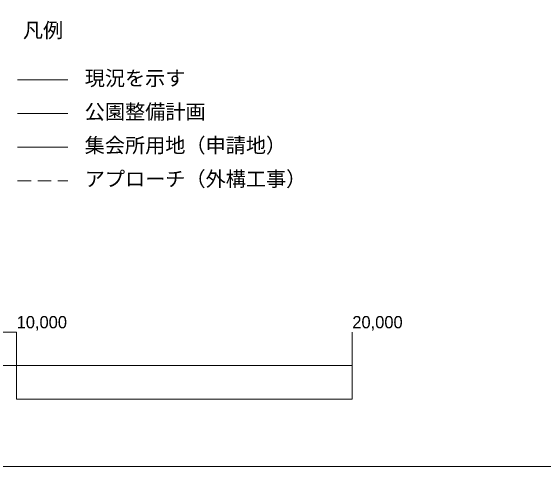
# Model space of a CAD drawing. Units: millimetres at full size, sheet at 1:200; details may follow other scales. Extents: x -40000 to 40000, y -27700 to 27700.
# Drawn here: x -28178 to -12309, y -27700 to -14130 of the extents above; entities that cross this region are included whole.
import ezdxf
from ezdxf.enums import TextEntityAlignment as Align

# ---------------------------------------------------------------- set-up
doc = ezdxf.new("R2010")
doc.units = ezdxf.units.MM
doc.header["$LTSCALE"] = 200
doc.linetypes.add('CHAIN', pattern=[18.5, 12, -1.5, 3.5, -1.5])
doc.linetypes.add('DASHED2', pattern=[3, 2, -1])
for name, color, linetype, lineweight in [('0-0_通り芯', 33, 'Continuous', 18), ('0-8_汚水ルート', 7, 'Continuous', 18), ('C-0_Layer192', 8, 'Continuous', 18), ('C-D_文字', 1, 'Continuous', 18)]:
    doc.layers.add(name, color=color, linetype=linetype, lineweight=lineweight)
doc.styles.add('HGｺﾞｼｯｸM', font='')
doc.styles.add('ＭＳ ゴシック', font='')
doc.styles.get('HGｺﾞｼｯｸM').set_extended_font_data('HGｺﾞｼｯｸM')
doc.styles.get('ＭＳ ゴシック').set_extended_font_data('MS Gothic')

msp = doc.modelspace()

# ---------------------------------------------------------------- linework, layer by layer
at = {"layer": '0-0_通り芯'}
msp.add_line((-27972, -17193), (-26472, -17193), dxfattribs=at)
at = {"layer": '0-0_通り芯', "color": 2, "linetype": 'DASHED2', "lineweight": 13}
msp.add_line((-27972, -19193), (-26472, -19193), dxfattribs=at)
at = {"layer": '0-8_汚水ルート'}
for p, q in [((-28000, -23700), (-33000, -23700)), ((-28000, -23700), (-28000, -25700)), ((-18000, -23700), (-18000, -25700)), ((-38000, -24700), (-18000, -24700)), ((-28000, -25700), (-18000, -25700))]:
    msp.add_line(p, q, dxfattribs=at)
msp.add_lwpolyline([(-40000, -27700), (40000, -27700), (40000, 27700), (-40000, 27700)], close=True, dxfattribs=at)
at = {"layer": 'C-0_Layer192', "color": 1, "linetype": 'CHAIN'}
msp.add_line((-27972, -18193), (-26472, -18193), dxfattribs=at)
at = {"layer": 'C-D_文字', "color": 8}
msp.add_line((-27972, -16193), (-26472, -16193), dxfattribs=at)

# ---------------------------------------------------------------- texts
at = {"layer": '0-0_通り芯', "color": 6, "style": 'ＭＳ ゴシック'}
for s, p in [('現況を示す', (-25972, -16493)), ('公園整備計画', (-25972, -17493)), ('集会所用地（申請地）', (-25972, -18493)), ('アプローチ（外構工事）', (-25972, -19493))]:
    msp.add_text(s, height=439.9, dxfattribs=at).set_placement(p, align=Align.BOTTOM_LEFT)
at = {"layer": '0-8_汚水ルート', "style": 'HGｺﾞｼｯｸM'}
for s, p in [('10,000', (-28000, -23700)), ('20,000', (-18000, -23700))]:
    msp.add_text(s, height=366.6, dxfattribs=at).set_placement(p, align=Align.BOTTOM_LEFT)
at = {"layer": 'C-D_文字', "color": 6, "style": 'ＭＳ ゴシック'}
msp.add_text('凡例', height=439.9, dxfattribs=at).set_placement((-27813.6, -15064.5), align=Align.BOTTOM_LEFT)

doc.saveas('drawing.dxf')
